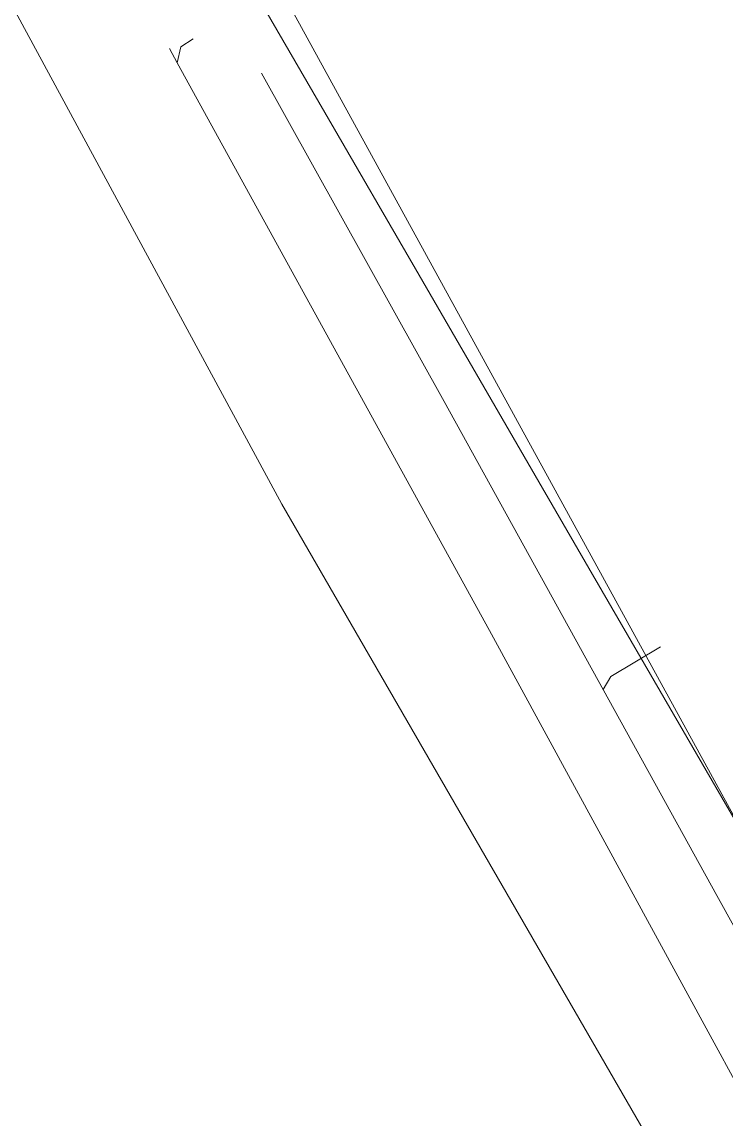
# Model space of a CAD drawing. Header units: metres. Extents: x 507606 to 508087, y 6966978 to 6967359.
# Drawn here: x 507881.66 to 507891.02, y 6967224.62 to 6967239.21 of the extents above; entities that cross this region are included whole.
import ezdxf

# ---------------------------------------------------------------- set-up
doc = ezdxf.new("R2010")
doc.units = ezdxf.units.M
doc.layers.add('C_UG_LINES', color=7, linetype='EXISTING_COMMUNICATIONS', lineweight=0, true_color=0xb061ff)
doc.layers.add('E_UG_LINES', color=7, linetype='EXISTING_ELECTRICITY_UG', lineweight=0, true_color=0xff2e2e)
doc.layers.add('D_UG_PIPES', color=142, linetype='EXIST_SWD', lineweight=0)
doc.layers.add('S_UG_PIPES', color=35, linetype='EXIST_SEWER', lineweight=0)
doc.styles.get("Standard").update_dxf_attribs({"font": 'ARIALN.TTF'})
doc.linetypes.add('EXIST_SEWER', pattern='A,5,-2.5,5,-2,["S",Standard,S=2.5,R=0,X=0,Y=-1.25],-3.5,5,-2.5,5,-2.5', length=33)
doc.linetypes.add('EXIST_SWD', pattern='A,5,-2.5,5,-2,["SWD",Standard,S=2.5,R=0,X=0,Y=-1.25],-8,5,-2.5,5,-2.5', length=37.5)
doc.linetypes.add('EXISTING_COMMUNICATIONS', pattern='A,2,-2,2,-2,2,-2,["COMS",Standard,S=2.5,R=0,X=0,Y=-1.25],-9.75,2,-2,2,-2', length=29.75)
doc.linetypes.add('EXISTING_ELECTRICITY_UG', pattern='A,2,-2,2,-2,2,-2,["E-UG",Standard,S=2.5,R=0,X=0,Y=-1.25],-9.15,2,-2,2,-2', length=29.15)

# ---------------------------------------------------------------- blocks, each defined once
blk = doc.blocks.new('XE_SURVEY')
at = {"layer": 'C_UG_LINES', "flags": 128}
blk.add_lwpolyline([(507877.234, 6967252.628), (507877.079, 6967252.502), (507877.402, 6967251.689), (507878.701, 6967249.554), (507880.274, 6967247), (507881.586, 6967244.872), (507883.928, 6967241.03), (507885.684, 6967238.002), (507886.939, 6967235.84), (507889.197, 6967231.948), (507890.452, 6967229.785), (507891.707, 6967227.623), (507893.26, 6967225.057), (507897.285, 6967218.729), (507899.969, 6967214.51), (507901.847, 6967211.557), (507902.92, 6967209.869), (507904.186, 6967207.713)], dxfattribs=at)
at = {"layer": 'D_UG_PIPES', "flags": 128}
for points in [[(507922.662, 6967208.1), (507916.932, 6967209.769), (507911.171, 6967211.447), (507906.371, 6967212.845), (507900.61, 6967214.522), (507896.77, 6967215.501), (507894.849, 6967216.2), (507894.32, 6967216.593), (507893.103, 6967218.777), (507889.938, 6967224.454), (507885.112, 6967232.798), (507879.226, 6967243.67), (507874.6, 6967251.967), (507874.548, 6967252.061)], [(507919.359, 6967213.375), (507906.225, 6967217.178), (507898.052, 6967219.514), (507896.615, 6967219.944), (507895.658, 6967220.233), (507894.921, 6967220.427), (507894.866, 6967220.441), (507890.896, 6967227.594), (507887.273, 6967234.161), (507884.84, 6967238.529)], [(507890.148, 6967230.9), (507889.488, 6967230.505), (507889.387, 6967230.334)]]:
    blk.add_lwpolyline(points, dxfattribs=at)
at = {"layer": 'E_UG_LINES', "flags": 128}
blk.add_lwpolyline([(507900.603, 6967212.964), (507895.659, 6967220.512), (507894.417, 6967222.681), (507891.999, 6967227.057), (507878.493, 6967251.675)], dxfattribs=at)
at = {"layer": 'S_UG_PIPES', "flags": 128}
for points in [[(507894.123, 6967219.657), (507887.873, 6967231.119), (507883.719, 6967238.663), (507883.617, 6967238.856)], [(507883.719, 6967238.663), (507883.769, 6967238.877), (507883.932, 6967238.982)]]:
    blk.add_lwpolyline(points, dxfattribs=at)

msp = doc.modelspace()

# ---------------------------------------------------------------- block references
msp.add_blockref('XE_SURVEY', (0, 0))

doc.saveas('drawing.dxf')
